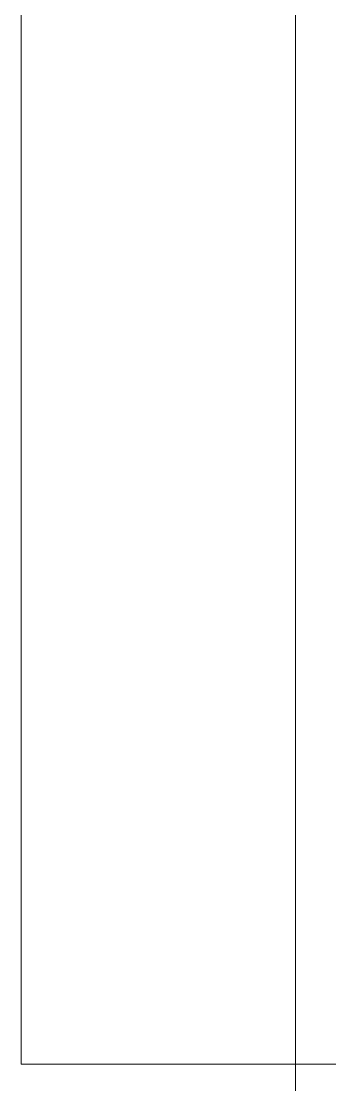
# Model space of a CAD drawing. Header units: millimetres. Extents: x -177800 to -26107, y -132450 to -18386.
# Drawn here: x -164770.372 to -164769.81, y -125507.411 to -125505.47 of the extents above; entities that cross this region are included whole.
import ezdxf

# ---------------------------------------------------------------- set-up
doc = ezdxf.new("R2010")
doc.units = ezdxf.units.MM
doc.layers.add('0-1', color=7, linetype='Continuous', lineweight=5)
doc.layers.add('A-_GENM----_M', color=6, linetype='Continuous', lineweight=9, true_color=0xff00ff)

# ---------------------------------------------------------------- blocks, each defined once
blk = doc.blocks.new('IDA - Toilet Partition - Corner - 950Lx700Width-4428229-BLK 2 UPPER ROOF PLAN')
at = {"layer": 'A-_GENM----_M'}
for p, q in [((915, -1769), (915, -1784)), ((915, -1784), (898, -1784))]:
    blk.add_line(p, q, dxfattribs=at)
blk = doc.blocks.new('IDA - Toilet Partition - Corner - 950Lx700Width-4428232-BLK 2 UPPER ROOF PLAN')
at = {"layer": 'A-_GENM----_M'}
blk.add_line((30.25, -1783.5), (0, -1783.5), dxfattribs=at)
blk = doc.blocks.new('1599_DB_A_BLK3_1STGD_R21_rvt-1-BLK 2 UPPER ROOF PLAN')
at = {"layer": 'A-_GENM----_M', "rotation": 269.9999999999992}
for name, p in [('IDA - Toilet Partition - Corner - 950Lx700Width-4428229-BLK 2 UPPER ROOF PLAN', (-162986.3719, -124592.3735)), ('IDA - Toilet Partition - Corner - 950Lx700Width-4428232-BLK 2 UPPER ROOF PLAN', (-162986.3719, -125492.3735))]:
    blk.add_blockref(name, p, dxfattribs=at)

msp = doc.modelspace()

# ---------------------------------------------------------------- block references
at = {"layer": '0-1'}
msp.add_blockref('1599_DB_A_BLK3_1STGD_R21_rvt-1-BLK 2 UPPER ROOF PLAN', (0, 0), dxfattribs=at)

doc.saveas('drawing.dxf')
